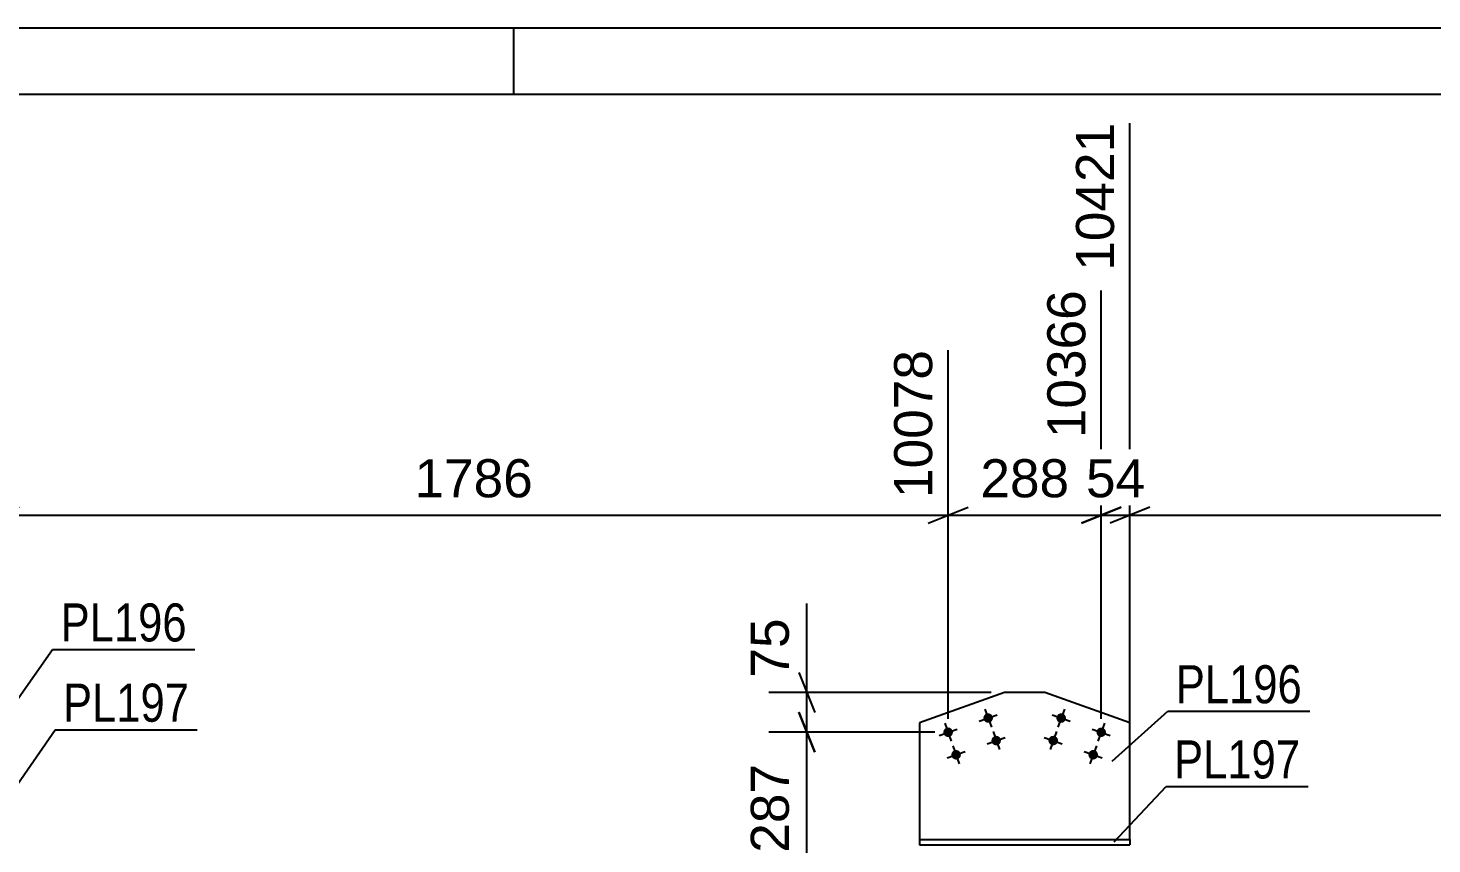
# Model space of a CAD drawing. Header units: millimetres. Extents: x -54 to 787, y -402 to 192.
# Drawn here: x 330.7 to 436.3, y 130.5 to 191.9 of the extents above; entities that cross this region are included whole.
import ezdxf

# ---------------------------------------------------------------- set-up
doc = ezdxf.new("R2010")
doc.units = ezdxf.units.MM
doc.linetypes.add('DXK_LINE_DOT2', pattern=[3.9198, 1.9599, -1.9599])
doc.styles.add('Arial', font='ARIAL.TTF', dxfattribs={"height": 0.2})
doc.styles.add('Arial Narrow', font='ARIALN.TTF', dxfattribs={"height": 0.2})

# ---------------------------------------------------------------- blocks, each defined once
blk = doc.blocks.new('Unknown-122573057-1115')
at = {"color": 5, "linetype": 'Continuous'}
for p, q in [((787.22, 191.89), (-53.78, 191.89)), ((367.22, 186.89), (367.22, 191.89)), ((782.22, 186.89), (-48.78, 186.89))]:
    blk.add_line(p, q, dxfattribs=at)
blk = doc.blocks.new('Part-122573057-1674 - 1638')
at = {"color": 2, "linetype": 'Continuous'}
for p, q in [((404.15, 141.89), (397.75, 139.61)), ((407.19, 141.89), (404.15, 141.89)), ((413.6, 139.61), (407.19, 141.89)), ((397.75, 139.61), (397.75, 130.83)), ((413.6, 130.83), (413.6, 139.61))]:
    blk.add_line(p, q, dxfattribs=at)
at = {"color": 7, "linetype": 'DXK_LINE_DOT2'}
blk.add_line((397.75, 130.83), (413.6, 130.83), dxfattribs=at)
blk = doc.blocks.new('Bolt-122573057-1786 - 1638')
at = {"linetype": 'Continuous'}
for points in [[(408.76, 139.84, -1), (408.08, 140.09, -1)], [(408.16, 138.15, -1), (407.48, 138.39, -1)], [(411.77, 138.77, -1), (411.1, 139.02, -1)], [(411.17, 137.08, -1), (410.49, 137.32, -1)]]:
    blk.add_hatch(color=1, dxfattribs=at).paths.add_polyline_path(points)
at = {"color": 1, "linetype": 'Continuous'}
for p, q in [((408.66, 140.64), (408.18, 139.29)), ((407.74, 140.21), (409.1, 139.72)), ((411.68, 139.57), (411.19, 138.22)), ((407.14, 138.51), (408.5, 138.03)), ((408.06, 138.95), (407.58, 137.59)), ((410.76, 139.14), (412.11, 138.65)), ((410.15, 137.44), (411.51, 136.96)), ((411.07, 137.88), (410.59, 136.52))]:
    blk.add_line(p, q, dxfattribs=at)
blk = doc.blocks.new('Part-122573057-1669 - 1638')
at = {"color": 2, "linetype": 'Continuous'}
for p, q in [((397.75, 130.83), (397.75, 130.43)), ((397.75, 130.83), (413.6, 130.83)), ((397.75, 130.43), (413.6, 130.43)), ((413.6, 130.83), (413.6, 130.43))]:
    blk.add_line(p, q, dxfattribs=at)
blk = doc.blocks.new('Bolt-122573057-1854 - 1638')
at = {"linetype": 'Continuous'}
for points in [[(403.26, 140.09, -1), (402.59, 139.84, -1)], [(400.25, 139.02, -1), (399.57, 138.77, -1)], [(403.87, 138.39, -1), (403.19, 138.15, -1)], [(400.85, 137.32, -1), (400.17, 137.08, -1)]]:
    blk.add_hatch(color=1, dxfattribs=at).paths.add_polyline_path(points)
at = {"color": 1, "linetype": 'Continuous'}
for p, q in [((402.68, 140.64), (403.17, 139.29)), ((399.67, 139.57), (400.15, 138.22)), ((402.25, 139.72), (403.6, 140.21)), ((399.23, 138.65), (400.59, 139.14)), ((402.85, 138.03), (404.21, 138.51)), ((403.29, 138.95), (403.77, 137.59)), ((399.83, 136.96), (401.19, 137.44)), ((400.27, 137.88), (400.75, 136.52))]:
    blk.add_line(p, q, dxfattribs=at)
blk = doc.blocks.new('StraightDimension-122573057-2194 - 1638')
at = {"color": 7, "linetype": 'Continuous'}
for p, q in [((411.44, 139.9), (411.44, 172.15)), ((399.91, 139.9), (399.91, 167.65)), ((398.41, 154.63), (401.41, 155.83)), ((412.94, 155.83), (409.94, 154.63)), ((399.91, 155.23), (411.44, 155.23))]:
    blk.add_line(p, q, dxfattribs=at)
at = {"color": 0}
blk.add_wipeout([(409.61, 155.98), (409.61, 160.18), (401.74, 160.18), (401.74, 155.98)], dxfattribs=at)
at = {"color": 3, "style": 'Arial'}
blk.add_text('288', height=2.865, dxfattribs=at).set_placement((402.34, 156.58))
at = {"color": 0, "linetype": 'Continuous'}
blk.add_wipeout([(410.84, 172.75), (406.64, 172.75), (406.64, 160.43), (410.84, 160.43)], dxfattribs=at)
at = {"color": 3, "linetype": 'Continuous', "style": 'Arial'}
blk.add_text('10366', height=2.865, rotation=90.0002, dxfattribs=at).set_placement((410.24, 161.03))
blk = doc.blocks.new('StraightDimension-122573057-2176 - 1638')
at = {"color": 7, "linetype": 'Continuous'}
for p, q in [((413.6, 133.46), (413.6, 184.75)), ((485.04, 139.9), (485.04, 167.65)), ((415.1, 155.83), (412.1, 154.63)), ((483.54, 154.63), (486.54, 155.83)), ((413.6, 155.23), (485.04, 155.23))]:
    blk.add_line(p, q, dxfattribs=at)
at = {"color": 0}
blk.add_wipeout([(454.37, 155.98), (454.37, 160.18), (444.27, 160.18), (444.27, 155.98)], dxfattribs=at)
at = {"color": 3, "style": 'Arial'}
blk.add_text('1786', height=2.865, dxfattribs=at).set_placement((444.87, 156.58))
at = {"color": 0, "linetype": 'Continuous'}
blk.add_wipeout([(484.44, 168.25), (480.24, 168.25), (480.24, 155.93), (484.44, 155.93)], dxfattribs=at)
at = {"color": 3, "linetype": 'Continuous', "style": 'Arial'}
blk.add_text('12207', height=2.865, rotation=90.0002, dxfattribs=at).set_placement((483.84, 156.53))
blk = doc.blocks.new('StraightDimension-122573057-2185 - 1638')
at = {"color": 7, "linetype": 'Continuous'}
for p, q in [((413.6, 133.46), (413.6, 184.75)), ((411.44, 139.9), (411.44, 172.15)), ((409.94, 154.63), (412.94, 155.83)), ((415.1, 155.83), (412.1, 154.63)), ((411.44, 155.23), (413.6, 155.23))]:
    blk.add_line(p, q, dxfattribs=at)
at = {"color": 0, "linetype": 'Continuous'}
blk.add_wipeout([(413, 185.35), (408.8, 185.35), (408.8, 173.03), (413, 173.03)], dxfattribs=at)
at = {"color": 3, "linetype": 'Continuous', "style": 'Arial'}
blk.add_text('10421', height=2.865, rotation=90.0002, dxfattribs=at).set_placement((412.4, 173.63))
at = {"color": 0}
blk.add_wipeout([(415.34, 155.98), (415.34, 160.18), (409.69, 160.18), (409.69, 155.98)], dxfattribs=at)
at = {"color": 3, "style": 'Arial'}
blk.add_text('54', height=2.865, dxfattribs=at).set_placement((410.29, 156.58))
blk = doc.blocks.new('StraightDimension-122573057-2203 - 1638')
at = {"color": 7, "linetype": 'Continuous'}
for p, q in [((328.47, 132.78), (328.47, 180.13)), ((399.91, 139.9), (399.91, 167.65)), ((329.97, 155.83), (326.97, 154.63)), ((398.41, 154.63), (401.41, 155.83)), ((328.47, 155.23), (399.91, 155.23))]:
    blk.add_line(p, q, dxfattribs=at)
at = {"color": 0}
blk.add_wipeout([(369.23, 155.98), (369.23, 160.18), (359.14, 160.18), (359.14, 155.98)], dxfattribs=at)
at = {"color": 3, "style": 'Arial'}
blk.add_text('1786', height=2.865, dxfattribs=at).set_placement((359.74, 156.58))
at = {"color": 0, "linetype": 'Continuous'}
blk.add_wipeout([(399.31, 168.25), (395.11, 168.25), (395.11, 155.93), (399.31, 155.93)], dxfattribs=at)
at = {"color": 3, "linetype": 'Continuous', "style": 'Arial'}
blk.add_text('10078', height=2.865, rotation=90.0002, dxfattribs=at).set_placement((398.71, 156.53))
blk = doc.blocks.new('StraightDimension-122573057-2555 - 1638')
at = {"color": 7, "linetype": 'Continuous'}
for p, q in [((388.67, 140.4), (389.87, 137.4)), ((398.91, 138.9), (386.42, 138.9)), ((389.27, 127.43), (389.27, 138.9)), ((389.87, 125.93), (388.67, 128.93)), ((398.55, 127.43), (386.42, 127.43))]:
    blk.add_line(p, q, dxfattribs=at)
at = {"color": 0}
blk.add_wipeout([(388.52, 137.1), (384.32, 137.1), (384.32, 129.23), (388.52, 129.23)], dxfattribs=at)
at = {"color": 3, "style": 'Arial'}
blk.add_text('287', height=2.865, rotation=90.0002, dxfattribs=at).set_placement((387.92, 129.83))
blk = doc.blocks.new('StraightDimension-122573057-2571 - 1638')
at = {"color": 7, "linetype": 'Continuous'}
for p, q in [((389.27, 141.89), (389.27, 148.58)), ((389.27, 141.89), (389.27, 148.58)), ((388.67, 143.39), (389.87, 140.39)), ((403.15, 141.89), (386.42, 141.89)), ((389.27, 138.9), (389.27, 141.89)), ((389.87, 137.4), (388.67, 140.4)), ((398.91, 138.9), (386.42, 138.9))]:
    blk.add_line(p, q, dxfattribs=at)
at = {"color": 0}
blk.add_wipeout([(388.52, 148.06), (384.32, 148.06), (384.32, 142.41), (388.52, 142.41)], dxfattribs=at)
at = {"color": 3, "style": 'Arial'}
blk.add_text('75', height=2.865, rotation=90.0002, dxfattribs=at).set_placement((387.92, 143.01))
blk = doc.blocks.new('Mark-122573057-1670 - 1638')
at = {"color": 30, "linetype": 'Continuous'}
for p, q in [((412.26, 136.73), (416.45, 140.48)), ((416.45, 140.48), (427.15, 140.48))]:
    blk.add_line(p, q, dxfattribs=at)
at = {"color": 0}
blk.add_wipeout([(426.55, 141.08), (426.55, 144.08), (417.05, 144.08), (417.05, 141.08)], dxfattribs=at)
blk.add_wipeout([(426.55, 141.08), (426.55, 144.08), (417.05, 144.08), (417.05, 141.08)], dxfattribs=at)
at = {"color": 3, "style": 'Arial Narrow'}
blk.add_text('PL196', height=2.863, dxfattribs=at).set_placement((417.05, 141.08))
blk = doc.blocks.new('Mark-122573057-1665 - 1638')
at = {"color": 30, "linetype": 'Continuous'}
for p, q in [((412.42, 130.66), (416.32, 134.82)), ((416.32, 134.82), (427.02, 134.82))]:
    blk.add_line(p, q, dxfattribs=at)
at = {"color": 0}
blk.add_wipeout([(426.42, 135.42), (426.42, 138.42), (416.92, 138.42), (416.92, 135.42)], dxfattribs=at)
blk.add_wipeout([(426.42, 135.42), (426.42, 138.42), (416.92, 138.42), (416.92, 135.42)], dxfattribs=at)
at = {"color": 3, "style": 'Arial Narrow'}
blk.add_text('PL197', height=2.863, dxfattribs=at).set_placement((416.92, 135.42))
blk = doc.blocks.new('Mark-122573057-1675 - 1638')
at = {"color": 30, "linetype": 'Continuous'}
for p, q in [((326.78, 130.55), (332.68, 139.09)), ((332.68, 139.09), (343.39, 139.09))]:
    blk.add_line(p, q, dxfattribs=at)
at = {"color": 0}
blk.add_wipeout([(342.79, 139.69), (342.79, 142.69), (333.28, 142.69), (333.28, 139.69)], dxfattribs=at)
blk.add_wipeout([(342.79, 139.69), (342.79, 142.69), (333.28, 142.69), (333.28, 139.69)], dxfattribs=at)
at = {"color": 3, "style": 'Arial Narrow'}
blk.add_text('PL197', height=2.863, dxfattribs=at).set_placement((333.28, 139.69))
blk = doc.blocks.new('Mark-122573057-1680 - 1638')
at = {"color": 30, "linetype": 'Continuous'}
for p, q in [((327.21, 137.61), (332.5, 145.13)), ((332.5, 145.13), (343.2, 145.13))]:
    blk.add_line(p, q, dxfattribs=at)
at = {"color": 0}
blk.add_wipeout([(342.6, 145.73), (342.6, 148.73), (333.1, 148.73), (333.1, 145.73)], dxfattribs=at)
blk.add_wipeout([(342.6, 145.73), (342.6, 148.73), (333.1, 148.73), (333.1, 145.73)], dxfattribs=at)
at = {"color": 3, "style": 'Arial Narrow'}
blk.add_text('PL196', height=2.863, dxfattribs=at).set_placement((333.1, 145.73))

msp = doc.modelspace()

# ---------------------------------------------------------------- block references
for name in ['Unknown-122573057-1115', 'Part-122573057-1674 - 1638', 'Bolt-122573057-1854 - 1638', 'Bolt-122573057-1786 - 1638', 'Part-122573057-1669 - 1638']:
    msp.add_blockref(name, (0, 0))

# ---------------------------------------------------------------- next in the draw order: block references
msp.add_blockref('StraightDimension-122573057-2194 - 1638', (0, 0))

# ---------------------------------------------------------------- next in the draw order: block references
for name in ['StraightDimension-122573057-2176 - 1638', 'StraightDimension-122573057-2203 - 1638']:
    msp.add_blockref(name, (0, 0))

# ---------------------------------------------------------------- next in the draw order: block references
for name in ['StraightDimension-122573057-2185 - 1638', 'Mark-122573057-1675 - 1638', 'StraightDimension-122573057-2555 - 1638']:
    msp.add_blockref(name, (0, 0))

# ---------------------------------------------------------------- next in the draw order: block references
for name in ['Mark-122573057-1680 - 1638', 'StraightDimension-122573057-2571 - 1638', 'Mark-122573057-1670 - 1638']:
    msp.add_blockref(name, (0, 0))

# ---------------------------------------------------------------- next in the draw order: block references
msp.add_blockref('Mark-122573057-1665 - 1638', (0, 0))

doc.saveas('drawing.dxf')
